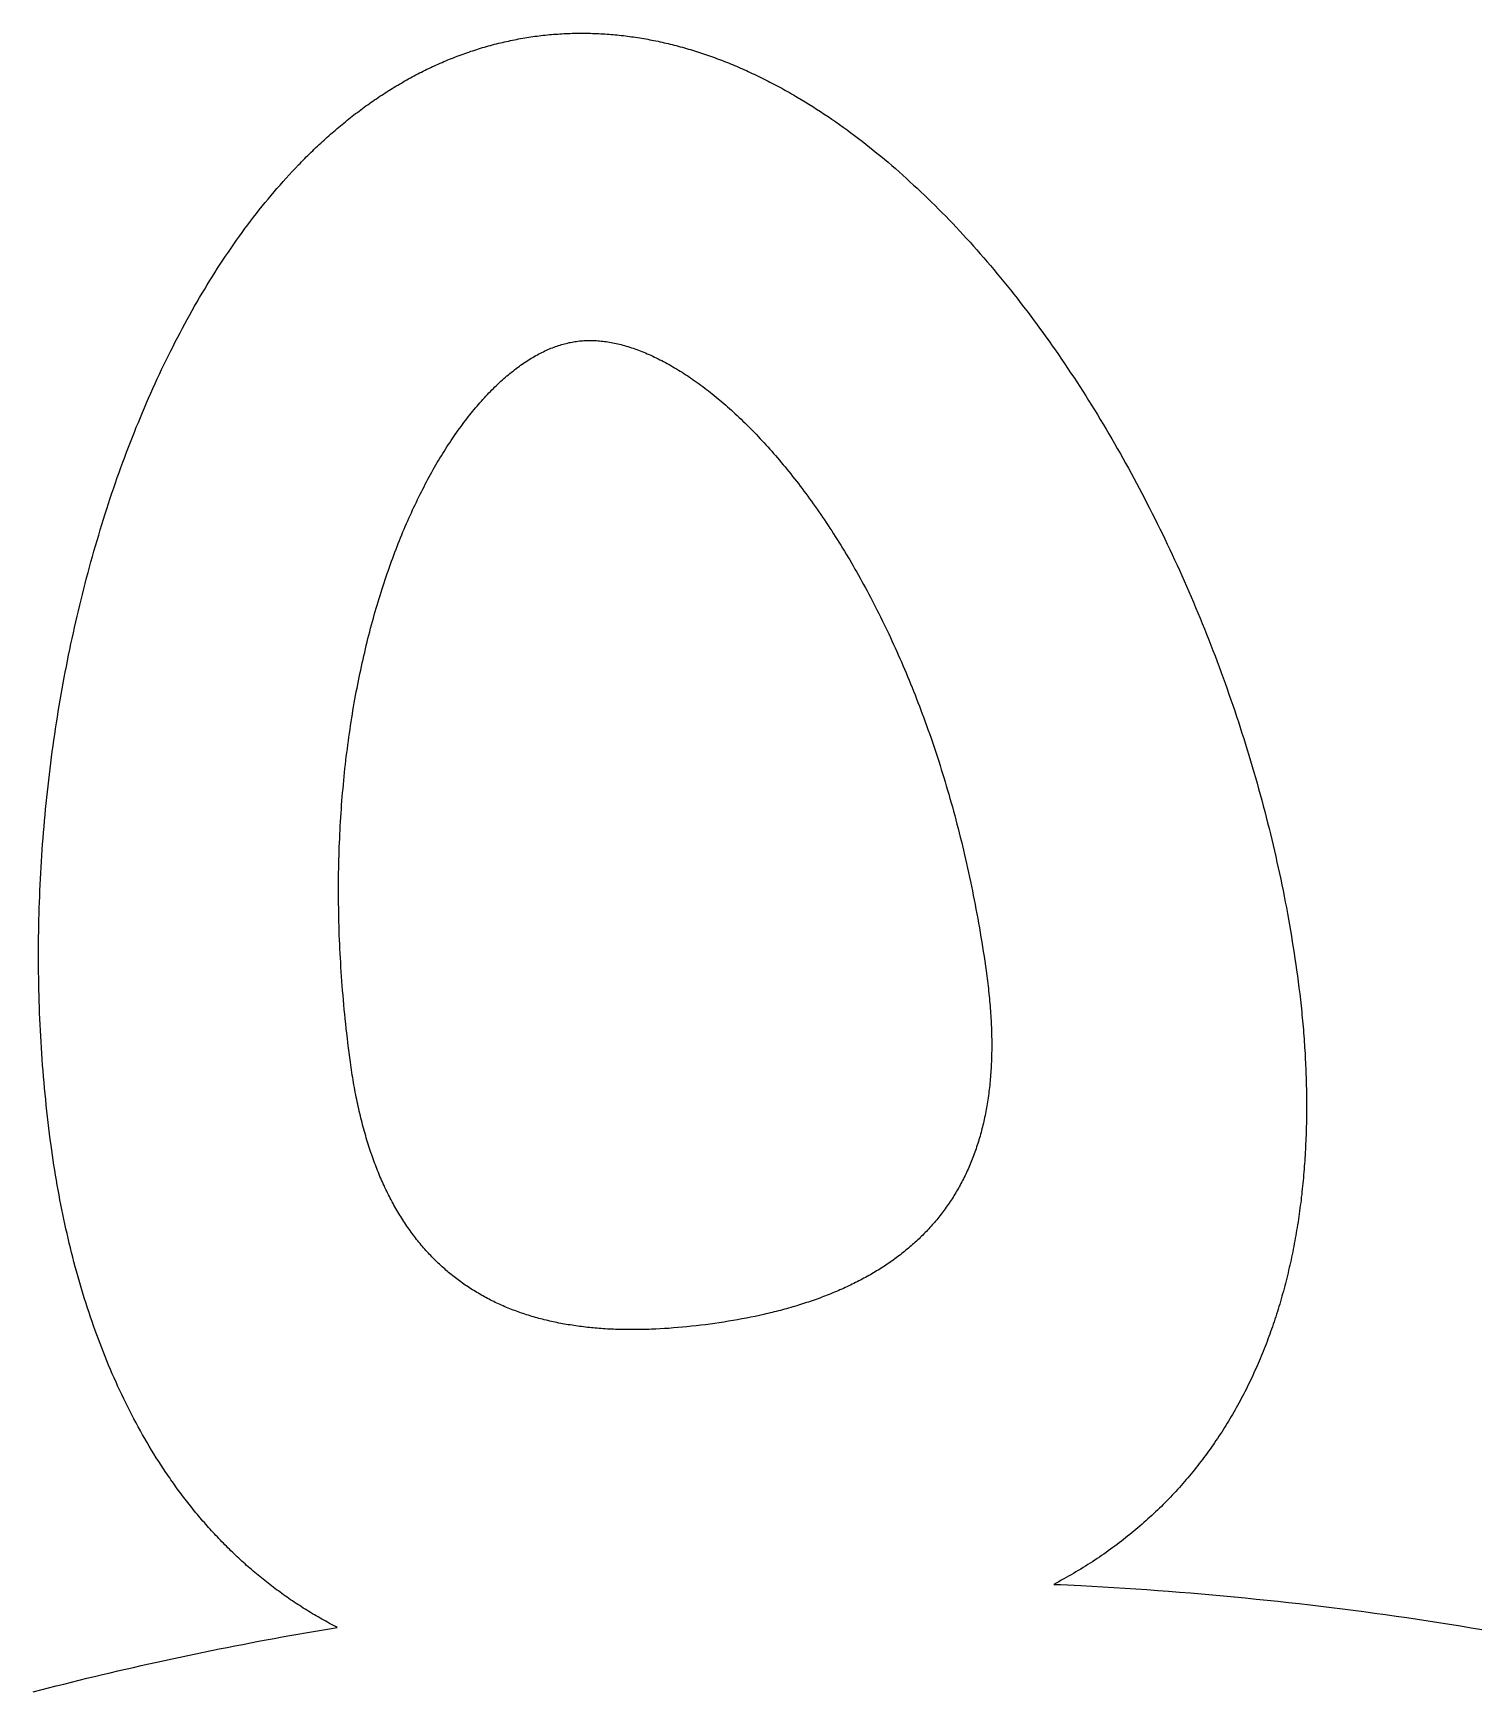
# Model space of a CAD drawing. Extents: x 156 to 510, y 849 to 1306.
# Drawn here: x 264.86 to 289.22, y 1083.78 to 1111.72 of the extents above; entities that cross this region are included whole.
import ezdxf

# ---------------------------------------------------------------- set-up
doc = ezdxf.new("R2010")
doc.units = 0
doc.layers.add('color#3f3f3fff', color=1, linetype='CONTINUOUS')

msp = doc.modelspace()

# ---------------------------------------------------------------- linework, layer by layer
at = {"layer": 'color#3f3f3fff'}
msp.add_lwpolyline([(264.862, 1083.777), (264.991, 1083.811), (265.121, 1083.844), (265.25, 1083.877), (265.38, 1083.909), (265.51, 1083.942), (265.64, 1083.974), (265.77, 1084.005), (265.9, 1084.037), (266.03, 1084.068), (266.161, 1084.099), (266.291, 1084.129), (266.422, 1084.159), (266.553, 1084.189), (266.683, 1084.219), (266.814, 1084.248), (266.945, 1084.277), (267.077, 1084.306), (267.208, 1084.335), (267.339, 1084.363), (267.471, 1084.391), (267.602, 1084.418), (267.734, 1084.445), (267.866, 1084.472), (267.998, 1084.499), (268.13, 1084.525), (268.262, 1084.551), (268.394, 1084.577), (268.526, 1084.603), (268.659, 1084.628), (268.791, 1084.653), (268.924, 1084.677), (269.057, 1084.702), (269.189, 1084.726), (269.322, 1084.749), (269.455, 1084.773), (269.589, 1084.796), (269.722, 1084.818), (269.855, 1084.841), (269.988, 1084.863), (269.956, 1084.88), (269.923, 1084.897), (269.89, 1084.914), (269.858, 1084.931), (269.825, 1084.949), (269.793, 1084.966), (269.761, 1084.984), (269.729, 1085.002), (269.697, 1085.02), (269.665, 1085.038), (269.633, 1085.057), (269.602, 1085.075), (269.57, 1085.094), (269.539, 1085.113), (269.508, 1085.132), (269.477, 1085.151), (269.446, 1085.17), (269.415, 1085.189), (269.384, 1085.209), (269.354, 1085.229), (269.323, 1085.248), (269.293, 1085.268), (269.262, 1085.289), (269.232, 1085.309), (269.202, 1085.329), (269.172, 1085.35), (269.142, 1085.37), (269.113, 1085.391), (269.083, 1085.412), (269.054, 1085.433), (269.024, 1085.454), (268.995, 1085.476), (268.966, 1085.497), (268.937, 1085.519), (268.908, 1085.541), (268.879, 1085.562), (268.85, 1085.585), (268.822, 1085.607), (268.793, 1085.629), (268.765, 1085.651), (268.737, 1085.674), (268.709, 1085.697), (268.681, 1085.72), (268.653, 1085.743), (268.625, 1085.766), (268.597, 1085.789), (268.57, 1085.812), (268.542, 1085.836), (268.515, 1085.859), (268.488, 1085.883), (268.461, 1085.907), (268.434, 1085.931), (268.407, 1085.955), (268.38, 1085.98), (268.354, 1086.004), (268.327, 1086.029), (268.301, 1086.053), (268.274, 1086.078), (268.248, 1086.103), (268.222, 1086.128), (268.196, 1086.153), (268.17, 1086.179), (268.145, 1086.204), (268.119, 1086.23), (268.093, 1086.255), (268.068, 1086.281), (268.043, 1086.307), (268.018, 1086.333), (267.993, 1086.359), (267.968, 1086.386), (267.943, 1086.412), (267.918, 1086.439), (267.893, 1086.465), (267.869, 1086.492), (267.844, 1086.519), (267.82, 1086.546), (267.796, 1086.573), (267.772, 1086.601), (267.748, 1086.628), (267.724, 1086.655), (267.7, 1086.683), (267.677, 1086.711), (267.653, 1086.739), (267.63, 1086.767), (267.607, 1086.795), (267.583, 1086.823), (267.56, 1086.851), (267.537, 1086.88), (267.515, 1086.908), (267.492, 1086.937), (267.469, 1086.966), (267.447, 1086.995), (267.424, 1087.024), (267.402, 1087.053), (267.38, 1087.082), (267.358, 1087.112), (267.336, 1087.141), (267.314, 1087.171), (267.292, 1087.2), (267.27, 1087.23), (267.249, 1087.26), (267.227, 1087.29), (267.206, 1087.32), (267.185, 1087.351), (267.164, 1087.381), (267.143, 1087.411), (267.122, 1087.442), (267.101, 1087.473), (267.06, 1087.534), (267.019, 1087.597), (266.979, 1087.659), (266.939, 1087.722), (266.899, 1087.786), (266.86, 1087.849), (266.821, 1087.914), (266.783, 1087.978), (266.745, 1088.043), (266.708, 1088.109), (266.671, 1088.175), (266.634, 1088.241), (266.598, 1088.307), (266.562, 1088.374), (266.527, 1088.442), (266.492, 1088.51), (266.458, 1088.578), (266.424, 1088.646), (266.39, 1088.715), (266.357, 1088.784), (266.324, 1088.854), (266.292, 1088.924), (266.26, 1088.995), (266.228, 1089.065), (266.197, 1089.136), (266.167, 1089.208), (266.136, 1089.28), (266.107, 1089.352), (266.077, 1089.424), (266.048, 1089.497), (266.019, 1089.57), (265.991, 1089.644), (265.963, 1089.717), (265.936, 1089.791), (265.909, 1089.866), (265.882, 1089.941), (265.856, 1090.016), (265.83, 1090.091), (265.805, 1090.167), (265.78, 1090.243), (265.755, 1090.319), (265.731, 1090.396), (265.707, 1090.473), (265.684, 1090.55), (265.661, 1090.627), (265.639, 1090.705), (265.616, 1090.783), (265.595, 1090.862), (265.573, 1090.94), (265.552, 1091.019), (265.532, 1091.098), (265.511, 1091.178), (265.492, 1091.257), (265.472, 1091.337), (265.453, 1091.418), (265.435, 1091.498), (265.416, 1091.579), (265.398, 1091.66), (265.381, 1091.741), (265.364, 1091.822), (265.347, 1091.904), (265.331, 1091.986), (265.315, 1092.068), (265.3, 1092.151), (265.284, 1092.233), (265.27, 1092.316), (265.255, 1092.399), (265.241, 1092.483), (265.228, 1092.566), (265.215, 1092.65), (265.202, 1092.734), (265.189, 1092.818), (265.177, 1092.902), (265.166, 1092.987), (265.153, 1093.082), (265.14, 1093.178), (265.128, 1093.274), (265.117, 1093.37), (265.106, 1093.466), (265.095, 1093.562), (265.085, 1093.659), (265.075, 1093.755), (265.065, 1093.852), (265.056, 1093.949), (265.047, 1094.045), (265.039, 1094.142), (265.031, 1094.239), (265.023, 1094.336), (265.016, 1094.434), (265.009, 1094.531), (265.003, 1094.628), (264.997, 1094.726), (264.991, 1094.823), (264.986, 1094.921), (264.981, 1095.019), (264.977, 1095.116), (264.973, 1095.214), (264.969, 1095.312), (264.966, 1095.41), (264.963, 1095.508), (264.961, 1095.606), (264.959, 1095.704), (264.957, 1095.802), (264.956, 1095.9), (264.955, 1095.999), (264.954, 1096.097), (264.954, 1096.195), (264.955, 1096.293), (264.955, 1096.391), (264.956, 1096.49), (264.958, 1096.588), (264.959, 1096.686), (264.962, 1096.785), (264.964, 1096.883), (264.967, 1096.981), (264.97, 1097.079), (264.974, 1097.178), (264.978, 1097.276), (264.983, 1097.374), (264.987, 1097.472), (264.993, 1097.57), (264.998, 1097.669), (265.004, 1097.767), (265.01, 1097.865), (265.017, 1097.963), (265.024, 1098.061), (265.032, 1098.159), (265.039, 1098.257), (265.048, 1098.354), (265.056, 1098.452), (265.065, 1098.55), (265.074, 1098.647), (265.084, 1098.745), (265.094, 1098.842), (265.104, 1098.94), (265.115, 1099.037), (265.126, 1099.134), (265.138, 1099.231), (265.15, 1099.328), (265.162, 1099.425), (265.174, 1099.522), (265.187, 1099.619), (265.201, 1099.715), (265.214, 1099.812), (265.228, 1099.908), (265.243, 1100.004), (265.258, 1100.1), (265.273, 1100.196), (265.288, 1100.292), (265.304, 1100.388), (265.32, 1100.483), (265.337, 1100.579), (265.354, 1100.674), (265.371, 1100.769), (265.388, 1100.864), (265.406, 1100.959), (265.425, 1101.054), (265.443, 1101.148), (265.462, 1101.242), (265.482, 1101.337), (265.501, 1101.431), (265.521, 1101.524), (265.542, 1101.618), (265.563, 1101.711), (265.584, 1101.804), (265.605, 1101.897), (265.627, 1101.99), (265.649, 1102.083), (265.671, 1102.175), (265.694, 1102.267), (265.717, 1102.359), (265.741, 1102.451), (265.765, 1102.543), (265.789, 1102.634), (265.814, 1102.725), (265.838, 1102.816), (265.864, 1102.906), (265.889, 1102.997), (265.915, 1103.087), (265.941, 1103.177), (265.968, 1103.266), (265.995, 1103.355), (266.022, 1103.444), (266.05, 1103.533), (266.077, 1103.622), (266.106, 1103.71), (266.134, 1103.798), (266.163, 1103.886), (266.192, 1103.973), (266.222, 1104.06), (266.252, 1104.147), (266.282, 1104.234), (266.313, 1104.32), (266.343, 1104.406), (266.375, 1104.492), (266.406, 1104.577), (266.438, 1104.662), (266.47, 1104.747), (266.503, 1104.831), (266.536, 1104.915), (266.569, 1104.999), (266.602, 1105.082), (266.636, 1105.165), (266.67, 1105.248), (266.705, 1105.33), (266.739, 1105.412), (266.774, 1105.494), (266.81, 1105.575), (266.846, 1105.656), (266.882, 1105.737), (266.918, 1105.817), (266.955, 1105.897), (266.992, 1105.976), (267.029, 1106.055), (267.067, 1106.134), (267.104, 1106.213), (267.143, 1106.29), (267.181, 1106.368), (267.22, 1106.445), (267.259, 1106.522), (267.299, 1106.598), (267.339, 1106.674), (267.379, 1106.75), (267.419, 1106.825), (267.46, 1106.9), (267.501, 1106.974), (267.542, 1107.048), (267.584, 1107.121), (267.626, 1107.194), (267.668, 1107.267), (267.711, 1107.339), (267.754, 1107.411), (267.797, 1107.482), (267.84, 1107.553), (267.884, 1107.623), (267.928, 1107.693), (267.972, 1107.762), (268.017, 1107.831), (268.062, 1107.899), (268.107, 1107.967), (268.153, 1108.035), (268.199, 1108.102), (268.245, 1108.168), (268.291, 1108.234), (268.338, 1108.3), (268.385, 1108.365), (268.432, 1108.43), (268.48, 1108.494), (268.528, 1108.557), (268.576, 1108.62), (268.625, 1108.683), (268.673, 1108.745), (268.722, 1108.806), (268.772, 1108.867), (268.821, 1108.927), (268.871, 1108.987), (268.922, 1109.047), (268.972, 1109.105), (269.023, 1109.164), (269.074, 1109.221), (269.125, 1109.279), (269.177, 1109.335), (269.229, 1109.391), (269.281, 1109.447), (269.334, 1109.501), (269.36, 1109.529), (269.387, 1109.556), (269.413, 1109.583), (269.44, 1109.609), (269.466, 1109.636), (269.493, 1109.663), (269.52, 1109.689), (269.547, 1109.715), (269.573, 1109.741), (269.6, 1109.767), (269.627, 1109.793), (269.655, 1109.819), (269.682, 1109.844), (269.709, 1109.869), (269.736, 1109.895), (269.764, 1109.92), (269.791, 1109.944), (269.819, 1109.969), (269.846, 1109.994), (269.874, 1110.018), (269.902, 1110.042), (269.93, 1110.066), (269.957, 1110.09), (269.985, 1110.114), (270.013, 1110.138), (270.042, 1110.161), (270.07, 1110.185), (270.098, 1110.208), (270.126, 1110.231), (270.155, 1110.254), (270.183, 1110.277), (270.211, 1110.299), (270.24, 1110.321), (270.269, 1110.344), (270.297, 1110.366), (270.326, 1110.388), (270.355, 1110.409), (270.384, 1110.431), (270.413, 1110.452), (270.442, 1110.474), (270.471, 1110.495), (270.5, 1110.516), (270.529, 1110.537), (270.559, 1110.557), (270.588, 1110.578), (270.617, 1110.598), (270.647, 1110.618), (270.676, 1110.638), (270.706, 1110.658), (270.736, 1110.678), (270.766, 1110.697), (270.795, 1110.716), (270.825, 1110.735), (270.855, 1110.754), (270.885, 1110.773), (270.915, 1110.792), (270.945, 1110.81), (270.976, 1110.829), (271.006, 1110.847), (271.036, 1110.865), (271.067, 1110.882), (271.097, 1110.9), (271.128, 1110.917), (271.158, 1110.935), (271.189, 1110.952), (271.22, 1110.969), (271.251, 1110.985), (271.281, 1111.002), (271.312, 1111.018), (271.343, 1111.035), (271.374, 1111.051), (271.406, 1111.067), (271.437, 1111.082), (271.468, 1111.098), (271.499, 1111.113), (271.531, 1111.128), (271.562, 1111.143), (271.594, 1111.158), (271.625, 1111.173), (271.657, 1111.187), (271.689, 1111.201), (271.72, 1111.215), (271.752, 1111.229), (271.784, 1111.243), (271.816, 1111.257), (271.848, 1111.27), (271.88, 1111.283), (271.912, 1111.296), (271.945, 1111.309), (271.977, 1111.321), (272.009, 1111.334), (272.042, 1111.346), (272.074, 1111.358), (272.107, 1111.37), (272.139, 1111.382), (272.172, 1111.393), (272.205, 1111.404), (272.237, 1111.416), (272.27, 1111.426), (272.303, 1111.437), (272.336, 1111.448), (272.369, 1111.458), (272.402, 1111.468), (272.435, 1111.478), (272.468, 1111.488), (272.502, 1111.498), (272.535, 1111.507), (272.568, 1111.516), (272.602, 1111.525), (272.635, 1111.534), (272.669, 1111.543), (272.703, 1111.551), (272.736, 1111.559), (272.77, 1111.567), (272.804, 1111.575), (272.838, 1111.583), (272.872, 1111.59), (272.906, 1111.597), (272.94, 1111.604), (272.974, 1111.611), (273.008, 1111.618), (273.042, 1111.624), (273.077, 1111.631), (273.111, 1111.637), (273.145, 1111.642), (273.18, 1111.648), (273.214, 1111.654), (273.249, 1111.659), (273.284, 1111.664), (273.318, 1111.669), (273.353, 1111.673), (273.388, 1111.678), (273.423, 1111.682), (273.457, 1111.686), (273.492, 1111.69), (273.527, 1111.693), (273.562, 1111.697), (273.596, 1111.7), (273.631, 1111.703), (273.666, 1111.705), (273.701, 1111.708), (273.735, 1111.71), (273.77, 1111.712), (273.805, 1111.714), (273.839, 1111.716), (273.874, 1111.717), (273.909, 1111.719), (273.943, 1111.72), (273.978, 1111.721), (274.013, 1111.721), (274.047, 1111.722), (274.082, 1111.722), (274.117, 1111.722), (274.151, 1111.722), (274.186, 1111.721), (274.221, 1111.721), (274.255, 1111.72), (274.29, 1111.719), (274.324, 1111.718), (274.359, 1111.717), (274.393, 1111.715), (274.428, 1111.713), (274.463, 1111.711), (274.497, 1111.709), (274.532, 1111.707), (274.566, 1111.704), (274.601, 1111.702), (274.635, 1111.699), (274.67, 1111.695), (274.704, 1111.692), (274.739, 1111.689), (274.773, 1111.685), (274.808, 1111.681), (274.842, 1111.677), (274.876, 1111.673), (274.911, 1111.668), (274.945, 1111.663), (274.98, 1111.658), (275.014, 1111.653), (275.048, 1111.648), (275.083, 1111.643), (275.117, 1111.637), (275.151, 1111.631), (275.186, 1111.625), (275.22, 1111.619), (275.254, 1111.612), (275.288, 1111.606), (275.323, 1111.599), (275.357, 1111.592), (275.391, 1111.585), (275.425, 1111.578), (275.46, 1111.57), (275.494, 1111.562), (275.528, 1111.554), (275.562, 1111.546), (275.596, 1111.538), (275.63, 1111.53), (275.664, 1111.521), (275.698, 1111.512), (275.732, 1111.503), (275.767, 1111.494), (275.801, 1111.485), (275.835, 1111.475), (275.869, 1111.465), (275.903, 1111.455), (275.936, 1111.445), (275.97, 1111.435), (276.004, 1111.424), (276.038, 1111.414), (276.072, 1111.403), (276.106, 1111.392), (276.14, 1111.381), (276.174, 1111.369), (276.207, 1111.358), (276.241, 1111.346), (276.275, 1111.334), (276.309, 1111.322), (276.342, 1111.31), (276.376, 1111.298), (276.41, 1111.285), (276.443, 1111.272), (276.477, 1111.259), (276.511, 1111.246), (276.544, 1111.233), (276.578, 1111.22), (276.611, 1111.206), (276.645, 1111.192), (276.678, 1111.178), (276.712, 1111.164), (276.745, 1111.15), (276.779, 1111.135), (276.812, 1111.121), (276.846, 1111.106), (276.879, 1111.091), (276.912, 1111.076), (276.946, 1111.06), (276.979, 1111.045), (277.012, 1111.029), (277.045, 1111.014), (277.079, 1110.998), (277.112, 1110.981), (277.145, 1110.965), (277.178, 1110.949), (277.211, 1110.932), (277.244, 1110.915), (277.277, 1110.898), (277.31, 1110.881), (277.343, 1110.864), (277.376, 1110.846), (277.409, 1110.829), (277.442, 1110.811), (277.475, 1110.793), (277.508, 1110.775), (277.541, 1110.757), (277.574, 1110.738), (277.606, 1110.72), (277.639, 1110.701), (277.672, 1110.682), (277.705, 1110.663), (277.737, 1110.644), (277.803, 1110.605), (277.868, 1110.565), (277.933, 1110.525), (277.998, 1110.485), (278.062, 1110.443), (278.127, 1110.401), (278.191, 1110.359), (278.256, 1110.316), (278.32, 1110.272), (278.384, 1110.227), (278.448, 1110.183), (278.512, 1110.137), (278.576, 1110.091), (278.639, 1110.044), (278.703, 1109.997), (278.766, 1109.949), (278.829, 1109.901), (278.892, 1109.852), (278.955, 1109.802), (279.018, 1109.752), (279.08, 1109.701), (279.143, 1109.65), (279.205, 1109.598), (279.267, 1109.546), (279.329, 1109.493), (279.391, 1109.44), (279.452, 1109.386), (279.514, 1109.331), (279.575, 1109.276), (279.636, 1109.22), (279.697, 1109.164), (279.758, 1109.108), (279.818, 1109.051), (279.879, 1108.993), (279.939, 1108.935), (279.999, 1108.876), (280.059, 1108.817), (280.119, 1108.758), (280.178, 1108.697), (280.238, 1108.637), (280.297, 1108.576), (280.356, 1108.514), (280.415, 1108.452), (280.473, 1108.389), (280.532, 1108.326), (280.59, 1108.263), (280.648, 1108.199), (280.706, 1108.134), (280.764, 1108.069), (280.821, 1108.004), (280.878, 1107.938), (280.935, 1107.872), (280.992, 1107.805), (281.049, 1107.738), (281.105, 1107.67), (281.162, 1107.602), (281.218, 1107.534), (281.274, 1107.465), (281.329, 1107.396), (281.385, 1107.326), (281.44, 1107.256), (281.495, 1107.185), (281.549, 1107.114), (281.604, 1107.043), (281.658, 1106.971), (281.712, 1106.899), (281.766, 1106.826), (281.82, 1106.753), (281.873, 1106.68), (281.926, 1106.606), (281.979, 1106.532), (282.032, 1106.457), (282.085, 1106.382), (282.137, 1106.307), (282.189, 1106.231), (282.24, 1106.155), (282.292, 1106.078), (282.343, 1106.002), (282.394, 1105.924), (282.445, 1105.847), (282.496, 1105.769), (282.546, 1105.691), (282.596, 1105.612), (282.646, 1105.533), (282.695, 1105.454), (282.744, 1105.375), (282.793, 1105.295), (282.842, 1105.214), (282.891, 1105.134), (282.939, 1105.053), (282.987, 1104.972), (283.034, 1104.89), (283.082, 1104.808), (283.129, 1104.726), (283.176, 1104.644), (283.222, 1104.561), (283.269, 1104.478), (283.315, 1104.395), (283.361, 1104.311), (283.406, 1104.227), (283.451, 1104.143), (283.496, 1104.059), (283.541, 1103.974), (283.585, 1103.889), (283.629, 1103.804), (283.673, 1103.718), (283.717, 1103.632), (283.76, 1103.546), (283.803, 1103.46), (283.845, 1103.373), (283.888, 1103.287), (283.93, 1103.2), (283.971, 1103.112), (284.013, 1103.025), (284.054, 1102.937), (284.095, 1102.849), (284.135, 1102.761), (284.175, 1102.672), (284.215, 1102.584), (284.255, 1102.495), (284.294, 1102.406), (284.333, 1102.316), (284.371, 1102.227), (284.41, 1102.137), (284.448, 1102.047), (284.485, 1101.957), (284.523, 1101.867), (284.56, 1101.776), (284.596, 1101.685), (284.633, 1101.594), (284.669, 1101.503), (284.704, 1101.412), (284.74, 1101.321), (284.775, 1101.229), (284.809, 1101.137), (284.844, 1101.046), (284.878, 1100.953), (284.911, 1100.861), (284.945, 1100.769), (284.978, 1100.676), (285.01, 1100.584), (285.043, 1100.491), (285.074, 1100.398), (285.106, 1100.305), (285.137, 1100.212), (285.168, 1100.118), (285.199, 1100.025), (285.229, 1099.931), (285.259, 1099.837), (285.288, 1099.744), (285.317, 1099.65), (285.346, 1099.556), (285.374, 1099.462), (285.402, 1099.367), (285.43, 1099.273), (285.457, 1099.179), (285.484, 1099.084), (285.51, 1098.989), (285.536, 1098.895), (285.562, 1098.8), (285.587, 1098.705), (285.612, 1098.61), (285.637, 1098.515), (285.661, 1098.42), (285.685, 1098.325), (285.708, 1098.23), (285.731, 1098.135), (285.754, 1098.039), (285.776, 1097.944), (285.798, 1097.849), (285.819, 1097.753), (285.841, 1097.658), (285.861, 1097.562), (285.881, 1097.467), (285.901, 1097.371), (285.921, 1097.276), (285.94, 1097.18), (285.958, 1097.084), (285.977, 1096.989), (285.995, 1096.893), (286.012, 1096.797), (286.029, 1096.702), (286.046, 1096.606), (286.062, 1096.51), (286.077, 1096.415), (286.093, 1096.319), (286.108, 1096.224), (286.122, 1096.128), (286.136, 1096.032), (286.15, 1095.937), (286.163, 1095.841), (286.177, 1095.739), (286.189, 1095.638), (286.202, 1095.536), (286.214, 1095.435), (286.225, 1095.334), (286.235, 1095.233), (286.24, 1095.182), (286.245, 1095.132), (286.25, 1095.082), (286.254, 1095.031), (286.259, 1094.981), (286.263, 1094.931), (286.267, 1094.881), (286.271, 1094.83), (286.275, 1094.78), (286.278, 1094.73), (286.282, 1094.68), (286.285, 1094.63), (286.288, 1094.58), (286.291, 1094.53), (286.294, 1094.481), (286.296, 1094.431), (286.299, 1094.381), (286.301, 1094.331), (286.303, 1094.282), (286.305, 1094.232), (286.307, 1094.183), (286.309, 1094.133), (286.311, 1094.084), (286.312, 1094.034), (286.313, 1093.985), (286.314, 1093.936), (286.315, 1093.886), (286.316, 1093.837), (286.316, 1093.788), (286.317, 1093.739), (286.317, 1093.69), (286.317, 1093.641), (286.317, 1093.592), (286.316, 1093.543), (286.316, 1093.495), (286.315, 1093.446), (286.315, 1093.397), (286.314, 1093.349), (286.313, 1093.3), (286.311, 1093.252), (286.31, 1093.203), (286.308, 1093.155), (286.306, 1093.107), (286.304, 1093.059), (286.302, 1093.011), (286.3, 1092.963), (286.298, 1092.915), (286.295, 1092.867), (286.292, 1092.819), (286.289, 1092.771), (286.286, 1092.723), (286.283, 1092.676), (286.279, 1092.628), (286.275, 1092.581), (286.272, 1092.533), (286.268, 1092.486), (286.263, 1092.439), (286.259, 1092.391), (286.255, 1092.344), (286.25, 1092.297), (286.245, 1092.25), (286.24, 1092.203), (286.235, 1092.156), (286.229, 1092.11), (286.224, 1092.063), (286.218, 1092.016), (286.212, 1091.97), (286.206, 1091.924), (286.2, 1091.877), (286.193, 1091.831), (286.186, 1091.785), (286.18, 1091.739), (286.173, 1091.693), (286.165, 1091.647), (286.158, 1091.601), (286.15, 1091.555), (286.143, 1091.509), (286.135, 1091.464), (286.127, 1091.418), (286.118, 1091.373), (286.11, 1091.328), (286.101, 1091.282), (286.093, 1091.237), (286.084, 1091.192), (286.074, 1091.147), (286.065, 1091.102), (286.055, 1091.058), (286.046, 1091.013), (286.036, 1090.968), (286.026, 1090.924), (286.015, 1090.88), (286.005, 1090.835), (285.994, 1090.791), (285.983, 1090.747), (285.972, 1090.703), (285.961, 1090.659), (285.95, 1090.615), (285.938, 1090.571), (285.926, 1090.528), (285.914, 1090.484), (285.902, 1090.441), (285.89, 1090.398), (285.877, 1090.354), (285.865, 1090.311), (285.852, 1090.268), (285.839, 1090.225), (285.825, 1090.183), (285.812, 1090.14), (285.798, 1090.097), (285.784, 1090.055), (285.77, 1090.013), (285.756, 1089.97), (285.742, 1089.928), (285.727, 1089.886), (285.712, 1089.844), (285.697, 1089.802), (285.682, 1089.761), (285.666, 1089.719), (285.651, 1089.678), (285.635, 1089.636), (285.619, 1089.595), (285.603, 1089.554), (285.586, 1089.513), (285.57, 1089.472), (285.553, 1089.431), (285.536, 1089.39), (285.519, 1089.35), (285.502, 1089.309), (285.484, 1089.269), (285.466, 1089.229), (285.448, 1089.189), (285.43, 1089.149), (285.412, 1089.109), (285.393, 1089.069), (285.374, 1089.03), (285.356, 1088.99), (285.336, 1088.951), (285.317, 1088.912), (285.297, 1088.873), (285.278, 1088.834), (285.258, 1088.795), (285.238, 1088.756), (285.217, 1088.718), (285.197, 1088.679), (285.176, 1088.641), (285.155, 1088.603), (285.134, 1088.564), (285.112, 1088.527), (285.091, 1088.489), (285.069, 1088.451), (285.047, 1088.414), (285.025, 1088.376), (285.002, 1088.339), (284.98, 1088.302), (284.957, 1088.265), (284.934, 1088.228), (284.911, 1088.191), (284.887, 1088.154), (284.863, 1088.118), (284.84, 1088.082), (284.816, 1088.045), (284.791, 1088.009), (284.767, 1087.974), (284.742, 1087.938), (284.717, 1087.902), (284.692, 1087.867), (284.667, 1087.831), (284.641, 1087.796), (284.615, 1087.761), (284.589, 1087.726), (284.563, 1087.691), (284.537, 1087.657), (284.51, 1087.622), (284.483, 1087.588), (284.456, 1087.554), (284.429, 1087.52), (284.402, 1087.486), (284.374, 1087.452), (284.346, 1087.419), (284.318, 1087.385), (284.29, 1087.352), (284.261, 1087.319), (284.233, 1087.286), (284.204, 1087.253), (284.174, 1087.22), (284.145, 1087.188), (284.115, 1087.155), (284.086, 1087.123), (284.055, 1087.091), (284.025, 1087.059), (283.995, 1087.028), (283.964, 1086.996), (283.933, 1086.965), (283.902, 1086.933), (283.871, 1086.902), (283.839, 1086.871), (283.807, 1086.84), (283.775, 1086.81), (283.743, 1086.779), (283.71, 1086.749), (283.678, 1086.719), (283.645, 1086.689), (283.612, 1086.659), (283.578, 1086.63), (283.545, 1086.6), (283.511, 1086.571), (283.477, 1086.542), (283.443, 1086.513), (283.408, 1086.484), (283.374, 1086.455), (283.339, 1086.427), (283.303, 1086.399), (283.268, 1086.371), (283.233, 1086.343), (283.197, 1086.315), (283.161, 1086.287), (283.124, 1086.26), (283.088, 1086.233), (283.051, 1086.206), (283.014, 1086.179), (282.977, 1086.152), (282.939, 1086.125), (282.902, 1086.099), (282.864, 1086.073), (282.826, 1086.047), (282.787, 1086.021), (282.749, 1085.995), (282.71, 1085.97), (282.671, 1085.945), (282.632, 1085.92), (282.592, 1085.895), (282.553, 1085.87), (282.513, 1085.845), (282.472, 1085.821), (282.432, 1085.797), (282.391, 1085.773), (282.35, 1085.749), (282.309, 1085.725), (282.268, 1085.702), (282.226, 1085.679), (282.184, 1085.656), (282.142, 1085.633), (282.1, 1085.61), (282.057, 1085.588), (282.172, 1085.583), (282.287, 1085.577), (282.401, 1085.572), (282.516, 1085.566), (282.701, 1085.556), (282.886, 1085.546), (283.071, 1085.535), (283.255, 1085.523), (283.44, 1085.511), (283.625, 1085.499), (283.809, 1085.486), (283.994, 1085.472), (284.179, 1085.458), (284.363, 1085.443), (284.547, 1085.427), (284.732, 1085.411), (284.916, 1085.395), (285.101, 1085.378), (285.285, 1085.36), (285.377, 1085.351), (285.469, 1085.341), (285.651, 1085.323), (285.832, 1085.303), (286.014, 1085.283), (286.195, 1085.263), (286.377, 1085.242), (286.558, 1085.22), (286.739, 1085.198), (286.921, 1085.176), (287.102, 1085.152), (287.283, 1085.128), (287.464, 1085.104), (287.645, 1085.079), (287.825, 1085.053), (288.006, 1085.027), (288.187, 1085), (288.367, 1084.973), (288.548, 1084.945), (288.728, 1084.917), (288.908, 1084.888), (289.088, 1084.858), (289.268, 1084.828)], dxfattribs=at)
msp.add_lwpolyline([(276.268, 1089.973), (276.189, 1089.963), (276.111, 1089.953), (276.033, 1089.944), (275.956, 1089.935), (275.879, 1089.927), (275.803, 1089.92), (275.727, 1089.913), (275.651, 1089.907), (275.576, 1089.901), (275.502, 1089.896), (275.427, 1089.892), (275.354, 1089.888), (275.317, 1089.886), (275.28, 1089.885), (275.244, 1089.884), (275.207, 1089.882), (275.171, 1089.881), (275.135, 1089.881), (275.099, 1089.88), (275.063, 1089.879), (275.027, 1089.879), (274.991, 1089.879), (274.956, 1089.879), (274.92, 1089.879), (274.885, 1089.879), (274.85, 1089.879), (274.815, 1089.88), (274.78, 1089.881), (274.745, 1089.882), (274.71, 1089.883), (274.675, 1089.884), (274.641, 1089.885), (274.606, 1089.887), (274.572, 1089.889), (274.538, 1089.89), (274.503, 1089.892), (274.469, 1089.895), (274.436, 1089.897), (274.402, 1089.9), (274.368, 1089.902), (274.335, 1089.905), (274.301, 1089.908), (274.268, 1089.911), (274.235, 1089.915), (274.202, 1089.918), (274.169, 1089.922), (274.136, 1089.926), (274.103, 1089.93), (274.071, 1089.934), (274.038, 1089.938), (274.006, 1089.943), (273.974, 1089.948), (273.942, 1089.952), (273.91, 1089.958), (273.878, 1089.963), (273.846, 1089.968), (273.814, 1089.974), (273.783, 1089.979), (273.752, 1089.985), (273.72, 1089.991), (273.689, 1089.998), (273.658, 1090.004), (273.627, 1090.011), (273.596, 1090.017), (273.566, 1090.024), (273.535, 1090.031), (273.505, 1090.039), (273.474, 1090.046), (273.444, 1090.054), (273.414, 1090.061), (273.384, 1090.069), (273.354, 1090.078), (273.325, 1090.086), (273.295, 1090.094), (273.266, 1090.103), (273.236, 1090.112), (273.207, 1090.121), (273.178, 1090.13), (273.149, 1090.14), (273.12, 1090.149), (273.092, 1090.159), (273.063, 1090.169), (273.035, 1090.179), (273.006, 1090.189), (272.978, 1090.2), (272.95, 1090.21), (272.922, 1090.221), (272.894, 1090.232), (272.867, 1090.243), (272.839, 1090.255), (272.812, 1090.266), (272.784, 1090.278), (272.757, 1090.29), (272.73, 1090.302), (272.703, 1090.314), (272.676, 1090.327), (272.65, 1090.339), (272.623, 1090.352), (272.597, 1090.365), (272.57, 1090.378), (272.544, 1090.392), (272.518, 1090.405), (272.492, 1090.419), (272.466, 1090.433), (272.441, 1090.447), (272.415, 1090.462), (272.39, 1090.476), (272.364, 1090.491), (272.339, 1090.506), (272.314, 1090.521), (272.289, 1090.536), (272.265, 1090.551), (272.24, 1090.567), (272.215, 1090.583), (272.191, 1090.599), (272.167, 1090.615), (272.143, 1090.631), (272.119, 1090.648), (272.095, 1090.665), (272.071, 1090.682), (272.048, 1090.699), (272.024, 1090.716), (272.001, 1090.734), (271.978, 1090.752), (271.955, 1090.77), (271.932, 1090.788), (271.909, 1090.806), (271.886, 1090.825), (271.864, 1090.843), (271.841, 1090.862), (271.819, 1090.881), (271.797, 1090.901), (271.775, 1090.92), (271.753, 1090.94), (271.731, 1090.96), (271.71, 1090.98), (271.688, 1091), (271.667, 1091.021), (271.646, 1091.041), (271.625, 1091.062), (271.604, 1091.083), (271.583, 1091.104), (271.562, 1091.126), (271.542, 1091.148), (271.522, 1091.17), (271.501, 1091.192), (271.481, 1091.214), (271.461, 1091.236), (271.441, 1091.259), (271.422, 1091.282), (271.402, 1091.305), (271.383, 1091.328), (271.364, 1091.352), (271.344, 1091.376), (271.325, 1091.399), (271.307, 1091.424), (271.288, 1091.448), (271.269, 1091.472), (271.251, 1091.497), (271.232, 1091.522), (271.214, 1091.547), (271.196, 1091.572), (271.178, 1091.598), (271.161, 1091.624), (271.143, 1091.65), (271.126, 1091.676), (271.108, 1091.702), (271.091, 1091.729), (271.074, 1091.756), (271.057, 1091.783), (271.04, 1091.81), (271.024, 1091.837), (271.007, 1091.865), (270.991, 1091.893), (270.975, 1091.921), (270.959, 1091.949), (270.943, 1091.977), (270.927, 1092.006), (270.911, 1092.035), (270.896, 1092.064), (270.88, 1092.093), (270.865, 1092.123), (270.85, 1092.153), (270.835, 1092.183), (270.82, 1092.213), (270.806, 1092.243), (270.791, 1092.274), (270.777, 1092.305), (270.763, 1092.336), (270.749, 1092.367), (270.735, 1092.398), (270.721, 1092.43), (270.707, 1092.462), (270.694, 1092.494), (270.681, 1092.526), (270.667, 1092.559), (270.654, 1092.592), (270.641, 1092.625), (270.629, 1092.658), (270.616, 1092.691), (270.604, 1092.725), (270.591, 1092.759), (270.579, 1092.793), (270.567, 1092.827), (270.555, 1092.861), (270.544, 1092.896), (270.532, 1092.931), (270.521, 1092.966), (270.509, 1093.002), (270.498, 1093.037), (270.487, 1093.073), (270.476, 1093.109), (270.466, 1093.146), (270.455, 1093.182), (270.445, 1093.219), (270.434, 1093.256), (270.424, 1093.293), (270.414, 1093.33), (270.405, 1093.368), (270.395, 1093.406), (270.386, 1093.444), (270.376, 1093.482), (270.367, 1093.521), (270.358, 1093.56), (270.349, 1093.599), (270.34, 1093.638), (270.332, 1093.677), (270.323, 1093.717), (270.315, 1093.757), (270.307, 1093.797), (270.299, 1093.837), (270.291, 1093.878), (270.283, 1093.919), (270.276, 1093.96), (270.268, 1094.001), (270.261, 1094.042), (270.254, 1094.084), (270.247, 1094.126), (270.241, 1094.168), (270.234, 1094.211), (270.227, 1094.254), (270.221, 1094.296), (270.215, 1094.34), (270.209, 1094.383), (270.198, 1094.465), (270.187, 1094.547), (270.177, 1094.628), (270.167, 1094.71), (270.157, 1094.791), (270.148, 1094.872), (270.139, 1094.953), (270.13, 1095.034), (270.122, 1095.114), (270.114, 1095.194), (270.106, 1095.274), (270.098, 1095.354), (270.091, 1095.434), (270.084, 1095.513), (270.078, 1095.592), (270.071, 1095.671), (270.065, 1095.75), (270.06, 1095.829), (270.054, 1095.907), (270.049, 1095.985), (270.045, 1096.063), (270.04, 1096.141), (270.036, 1096.218), (270.032, 1096.295), (270.029, 1096.373), (270.025, 1096.449), (270.022, 1096.526), (270.02, 1096.602), (270.017, 1096.678), (270.015, 1096.754), (270.013, 1096.83), (270.012, 1096.906), (270.011, 1096.981), (270.01, 1097.056), (270.009, 1097.131), (270.009, 1097.205), (270.008, 1097.28), (270.008, 1097.354), (270.009, 1097.428), (270.01, 1097.501), (270.01, 1097.575), (270.012, 1097.648), (270.013, 1097.721), (270.015, 1097.794), (270.017, 1097.866), (270.019, 1097.938), (270.022, 1098.01), (270.024, 1098.082), (270.028, 1098.154), (270.031, 1098.225), (270.034, 1098.296), (270.038, 1098.367), (270.042, 1098.437), (270.047, 1098.508), (270.051, 1098.578), (270.056, 1098.648), (270.061, 1098.717), (270.066, 1098.787), (270.072, 1098.856), (270.078, 1098.925), (270.084, 1098.993), (270.09, 1099.062), (270.096, 1099.13), (270.103, 1099.198), (270.11, 1099.265), (270.117, 1099.333), (270.125, 1099.4), (270.132, 1099.466), (270.14, 1099.533), (270.148, 1099.599), (270.157, 1099.665), (270.165, 1099.731), (270.174, 1099.797), (270.183, 1099.862), (270.192, 1099.927), (270.202, 1099.992), (270.212, 1100.056), (270.222, 1100.121), (270.232, 1100.185), (270.242, 1100.248), (270.252, 1100.312), (270.263, 1100.375), (270.274, 1100.438), (270.285, 1100.5), (270.297, 1100.563), (270.308, 1100.625), (270.32, 1100.687), (270.332, 1100.748), (270.344, 1100.81), (270.357, 1100.871), (270.369, 1100.931), (270.382, 1100.992), (270.395, 1101.052), (270.408, 1101.112), (270.421, 1101.171), (270.435, 1101.231), (270.449, 1101.29), (270.462, 1101.349), (270.476, 1101.407), (270.491, 1101.465), (270.505, 1101.523), (270.52, 1101.581), (270.535, 1101.638), (270.55, 1101.695), (270.565, 1101.752), (270.58, 1101.809), (270.596, 1101.865), (270.611, 1101.921), (270.627, 1101.976), (270.643, 1102.032), (270.659, 1102.087), (270.676, 1102.141), (270.692, 1102.196), (270.709, 1102.25), (270.726, 1102.304), (270.743, 1102.358), (270.76, 1102.411), (270.777, 1102.464), (270.795, 1102.516), (270.812, 1102.569), (270.83, 1102.621), (270.848, 1102.673), (270.866, 1102.724), (270.884, 1102.775), (270.903, 1102.826), (270.921, 1102.877), (270.94, 1102.927), (270.959, 1102.977), (270.978, 1103.027), (270.997, 1103.076), (271.016, 1103.125), (271.035, 1103.174), (271.055, 1103.222), (271.075, 1103.27), (271.094, 1103.318), (271.114, 1103.365), (271.134, 1103.413), (271.154, 1103.459), (271.175, 1103.506), (271.195, 1103.552), (271.216, 1103.598), (271.236, 1103.643), (271.257, 1103.689), (271.278, 1103.734), (271.299, 1103.778), (271.32, 1103.823), (271.341, 1103.866), (271.363, 1103.91), (271.384, 1103.953), (271.406, 1103.996), (271.427, 1104.039), (271.449, 1104.081), (271.471, 1104.123), (271.493, 1104.165), (271.515, 1104.206), (271.537, 1104.247), (271.56, 1104.288), (271.582, 1104.328), (271.604, 1104.368), (271.627, 1104.408), (271.65, 1104.447), (271.672, 1104.486), (271.695, 1104.525), (271.718, 1104.563), (271.741, 1104.601), (271.764, 1104.639), (271.788, 1104.676), (271.811, 1104.713), (271.834, 1104.75), (271.858, 1104.786), (271.881, 1104.822), (271.905, 1104.858), (271.929, 1104.893), (271.952, 1104.928), (271.976, 1104.963), (272, 1104.997), (272.024, 1105.031), (272.048, 1105.064), (272.072, 1105.097), (272.097, 1105.13), (272.121, 1105.163), (272.145, 1105.195), (272.17, 1105.226), (272.194, 1105.258), (272.218, 1105.289), (272.243, 1105.32), (272.268, 1105.35), (272.292, 1105.38), (272.317, 1105.409), (272.342, 1105.439), (272.367, 1105.468), (272.391, 1105.496), (272.416, 1105.524), (272.441, 1105.552), (272.466, 1105.58), (272.491, 1105.607), (272.516, 1105.633), (272.542, 1105.66), (272.567, 1105.686), (272.592, 1105.711), (272.617, 1105.736), (272.643, 1105.761), (272.668, 1105.786), (272.693, 1105.81), (272.719, 1105.834), (272.744, 1105.857), (272.769, 1105.88), (272.795, 1105.903), (272.82, 1105.925), (272.846, 1105.947), (272.871, 1105.968), (272.897, 1105.989), (272.922, 1106.01), (272.948, 1106.03), (272.974, 1106.05), (272.999, 1106.07), (273.025, 1106.089), (273.05, 1106.108), (273.076, 1106.126), (273.102, 1106.145), (273.127, 1106.162), (273.153, 1106.179), (273.179, 1106.196), (273.204, 1106.213), (273.23, 1106.229), (273.255, 1106.245), (273.281, 1106.26), (273.307, 1106.275), (273.332, 1106.29), (273.358, 1106.304), (273.384, 1106.317), (273.409, 1106.331), (273.435, 1106.344), (273.46, 1106.356), (273.486, 1106.368), (273.512, 1106.38), (273.537, 1106.392), (273.563, 1106.403), (273.588, 1106.413), (273.614, 1106.423), (273.639, 1106.433), (273.664, 1106.442), (273.69, 1106.451), (273.715, 1106.46), (273.741, 1106.468), (273.766, 1106.476), (273.791, 1106.483), (273.816, 1106.49), (273.842, 1106.496), (273.867, 1106.502), (273.892, 1106.508), (273.917, 1106.513), (273.942, 1106.518), (273.967, 1106.523), (273.992, 1106.527), (274.017, 1106.53), (274.042, 1106.533), (274.067, 1106.536), (274.092, 1106.539), (274.118, 1106.541), (274.143, 1106.542), (274.169, 1106.544), (274.195, 1106.544), (274.221, 1106.545), (274.247, 1106.545), (274.274, 1106.545), (274.3, 1106.544), (274.327, 1106.543), (274.353, 1106.542), (274.38, 1106.54), (274.407, 1106.537), (274.434, 1106.535), (274.462, 1106.532), (274.489, 1106.528), (274.517, 1106.525), (274.544, 1106.521), (274.572, 1106.516), (274.6, 1106.511), (274.628, 1106.506), (274.656, 1106.5), (274.684, 1106.494), (274.713, 1106.488), (274.741, 1106.481), (274.77, 1106.474), (274.798, 1106.466), (274.827, 1106.458), (274.856, 1106.45), (274.885, 1106.441), (274.914, 1106.432), (274.943, 1106.423), (274.973, 1106.413), (275.002, 1106.403), (275.032, 1106.392), (275.061, 1106.381), (275.091, 1106.37), (275.121, 1106.358), (275.151, 1106.346), (275.181, 1106.334), (275.211, 1106.321), (275.241, 1106.308), (275.271, 1106.295), (275.302, 1106.281), (275.332, 1106.266), (275.362, 1106.252), (275.393, 1106.237), (275.424, 1106.221), (275.454, 1106.206), (275.485, 1106.189), (275.516, 1106.173), (275.547, 1106.156), (275.578, 1106.139), (275.609, 1106.121), (275.64, 1106.103), (275.671, 1106.085), (275.703, 1106.066), (275.734, 1106.047), (275.765, 1106.028), (275.797, 1106.008), (275.828, 1105.988), (275.86, 1105.968), (275.891, 1105.947), (275.923, 1105.926), (275.955, 1105.904), (275.986, 1105.882), (276.018, 1105.86), (276.05, 1105.837), (276.082, 1105.814), (276.114, 1105.791), (276.146, 1105.767), (276.178, 1105.743), (276.21, 1105.718), (276.242, 1105.694), (276.274, 1105.668), (276.306, 1105.643), (276.338, 1105.617), (276.37, 1105.591), (276.402, 1105.564), (276.434, 1105.537), (276.467, 1105.51), (276.499, 1105.482), (276.531, 1105.454), (276.563, 1105.426), (276.596, 1105.397), (276.628, 1105.368), (276.66, 1105.339), (276.693, 1105.309), (276.725, 1105.279), (276.757, 1105.249), (276.79, 1105.218), (276.822, 1105.187), (276.855, 1105.155), (276.887, 1105.123), (276.919, 1105.091), (276.952, 1105.058), (276.984, 1105.026), (277.016, 1104.992), (277.049, 1104.959), (277.081, 1104.925), (277.113, 1104.89), (277.146, 1104.856), (277.178, 1104.821), (277.21, 1104.786), (277.242, 1104.75), (277.275, 1104.714), (277.307, 1104.678), (277.339, 1104.641), (277.371, 1104.604), (277.403, 1104.566), (277.436, 1104.529), (277.468, 1104.491), (277.5, 1104.452), (277.532, 1104.414), (277.564, 1104.374), (277.596, 1104.335), (277.628, 1104.295), (277.659, 1104.255), (277.691, 1104.215), (277.723, 1104.174), (277.755, 1104.133), (277.787, 1104.091), (277.818, 1104.05), (277.85, 1104.008), (277.881, 1103.965), (277.913, 1103.922), (277.944, 1103.879), (277.976, 1103.836), (278.007, 1103.792), (278.038, 1103.748), (278.07, 1103.703), (278.101, 1103.659), (278.132, 1103.614), (278.163, 1103.568), (278.194, 1103.522), (278.225, 1103.476), (278.256, 1103.43), (278.286, 1103.383), (278.317, 1103.336), (278.348, 1103.289), (278.378, 1103.241), (278.409, 1103.193), (278.439, 1103.144), (278.469, 1103.096), (278.5, 1103.047), (278.53, 1102.997), (278.56, 1102.947), (278.59, 1102.897), (278.62, 1102.847), (278.649, 1102.796), (278.679, 1102.745), (278.709, 1102.694), (278.738, 1102.642), (278.768, 1102.59), (278.797, 1102.538), (278.826, 1102.486), (278.855, 1102.433), (278.884, 1102.379), (278.913, 1102.326), (278.942, 1102.272), (278.97, 1102.218), (278.999, 1102.163), (279.027, 1102.108), (279.056, 1102.053), (279.084, 1101.998), (279.112, 1101.942), (279.14, 1101.886), (279.168, 1101.829), (279.196, 1101.773), (279.223, 1101.715), (279.251, 1101.658), (279.278, 1101.6), (279.305, 1101.542), (279.332, 1101.484), (279.359, 1101.425), (279.386, 1101.366), (279.413, 1101.307), (279.439, 1101.248), (279.466, 1101.188), (279.492, 1101.128), (279.518, 1101.067), (279.544, 1101.006), (279.57, 1100.945), (279.596, 1100.884), (279.621, 1100.822), (279.646, 1100.76), (279.672, 1100.697), (279.697, 1100.635), (279.722, 1100.572), (279.746, 1100.509), (279.771, 1100.445), (279.796, 1100.381), (279.82, 1100.317), (279.844, 1100.252), (279.868, 1100.188), (279.892, 1100.122), (279.915, 1100.057), (279.939, 1099.991), (279.962, 1099.925), (279.985, 1099.859), (280.008, 1099.792), (280.031, 1099.725), (280.053, 1099.658), (280.076, 1099.591), (280.098, 1099.523), (280.12, 1099.455), (280.142, 1099.386), (280.164, 1099.317), (280.185, 1099.248), (280.206, 1099.179), (280.227, 1099.11), (280.248, 1099.04), (280.269, 1098.969), (280.29, 1098.899), (280.31, 1098.828), (280.33, 1098.757), (280.35, 1098.686), (280.37, 1098.614), (280.389, 1098.542), (280.408, 1098.47), (280.427, 1098.397), (280.446, 1098.324), (280.465, 1098.251), (280.483, 1098.178), (280.502, 1098.104), (280.52, 1098.03), (280.537, 1097.955), (280.555, 1097.881), (280.572, 1097.806), (280.59, 1097.731), (280.606, 1097.655), (280.623, 1097.579), (280.64, 1097.503), (280.656, 1097.427), (280.672, 1097.35), (280.688, 1097.273), (280.703, 1097.196), (280.718, 1097.119), (280.734, 1097.041), (280.748, 1096.963), (280.763, 1096.885), (280.777, 1096.806), (280.791, 1096.727), (280.805, 1096.648), (280.819, 1096.568), (280.832, 1096.489), (280.845, 1096.409), (280.858, 1096.328), (280.871, 1096.248), (280.883, 1096.167), (280.895, 1096.086), (280.907, 1096.004), (280.918, 1095.922), (280.93, 1095.84), (280.936, 1095.797), (280.941, 1095.754), (280.947, 1095.711), (280.952, 1095.668), (280.957, 1095.625), (280.961, 1095.583), (280.966, 1095.54), (280.97, 1095.498), (280.974, 1095.456), (280.978, 1095.415), (280.982, 1095.373), (280.986, 1095.332), (280.989, 1095.29), (280.992, 1095.249), (280.995, 1095.209), (280.998, 1095.168), (281, 1095.127), (281.002, 1095.087), (281.004, 1095.047), (281.006, 1095.007), (281.008, 1094.967), (281.009, 1094.928), (281.01, 1094.888), (281.011, 1094.849), (281.012, 1094.81), (281.013, 1094.771), (281.013, 1094.732), (281.013, 1094.694), (281.013, 1094.656), (281.013, 1094.617), (281.013, 1094.579), (281.012, 1094.542), (281.011, 1094.504), (281.01, 1094.466), (281.009, 1094.429), (281.008, 1094.392), (281.006, 1094.355), (281.004, 1094.318), (281.002, 1094.282), (281, 1094.245), (280.998, 1094.209), (280.995, 1094.173), (280.992, 1094.137), (280.989, 1094.101), (280.986, 1094.066), (280.982, 1094.03), (280.979, 1093.995), (280.975, 1093.96), (280.971, 1093.925), (280.967, 1093.89), (280.962, 1093.856), (280.958, 1093.822), (280.953, 1093.787), (280.948, 1093.753), (280.943, 1093.72), (280.937, 1093.686), (280.932, 1093.652), (280.926, 1093.619), (280.92, 1093.586), (280.914, 1093.553), (280.907, 1093.52), (280.901, 1093.487), (280.894, 1093.455), (280.887, 1093.422), (280.88, 1093.39), (280.872, 1093.358), (280.865, 1093.326), (280.857, 1093.295), (280.849, 1093.263), (280.841, 1093.232), (280.833, 1093.201), (280.824, 1093.17), (280.816, 1093.139), (280.807, 1093.108), (280.798, 1093.077), (280.788, 1093.047), (280.779, 1093.017), (280.769, 1092.987), (280.759, 1092.957), (280.749, 1092.927), (280.739, 1092.898), (280.729, 1092.868), (280.718, 1092.839), (280.707, 1092.81), (280.696, 1092.781), (280.685, 1092.752), (280.674, 1092.724), (280.662, 1092.695), (280.65, 1092.667), (280.638, 1092.639), (280.626, 1092.611), (280.614, 1092.583), (280.602, 1092.556), (280.589, 1092.528), (280.576, 1092.501), (280.563, 1092.474), (280.55, 1092.447), (280.536, 1092.42), (280.523, 1092.393), (280.509, 1092.367), (280.495, 1092.34), (280.481, 1092.314), (280.466, 1092.288), (280.452, 1092.262), (280.437, 1092.236), (280.422, 1092.211), (280.407, 1092.185), (280.392, 1092.16), (280.376, 1092.135), (280.361, 1092.11), (280.345, 1092.085), (280.329, 1092.061), (280.313, 1092.036), (280.297, 1092.012), (280.28, 1091.987), (280.263, 1091.963), (280.246, 1091.94), (280.229, 1091.916), (280.212, 1091.892), (280.195, 1091.869), (280.177, 1091.845), (280.159, 1091.822), (280.141, 1091.799), (280.123, 1091.776), (280.105, 1091.754), (280.086, 1091.731), (280.068, 1091.709), (280.049, 1091.687), (280.03, 1091.665), (280.011, 1091.643), (279.991, 1091.621), (279.972, 1091.599), (279.952, 1091.578), (279.932, 1091.556), (279.912, 1091.535), (279.892, 1091.514), (279.871, 1091.493), (279.851, 1091.472), (279.83, 1091.452), (279.809, 1091.431), (279.788, 1091.411), (279.766, 1091.391), (279.745, 1091.371), (279.723, 1091.351), (279.701, 1091.331), (279.679, 1091.311), (279.657, 1091.292), (279.635, 1091.273), (279.612, 1091.254), (279.59, 1091.234), (279.567, 1091.216), (279.544, 1091.197), (279.521, 1091.178), (279.497, 1091.16), (279.474, 1091.141), (279.45, 1091.123), (279.426, 1091.105), (279.402, 1091.087), (279.378, 1091.07), (279.353, 1091.052), (279.329, 1091.035), (279.304, 1091.017), (279.279, 1091), (279.254, 1090.983), (279.229, 1090.966), (279.204, 1090.949), (279.178, 1090.933), (279.152, 1090.916), (279.126, 1090.9), (279.1, 1090.884), (279.074, 1090.868), (279.048, 1090.852), (279.021, 1090.836), (278.994, 1090.82), (278.968, 1090.805), (278.941, 1090.789), (278.913, 1090.774), (278.886, 1090.759), (278.858, 1090.744), (278.831, 1090.729), (278.803, 1090.714), (278.775, 1090.7), (278.747, 1090.685), (278.718, 1090.671), (278.69, 1090.657), (278.661, 1090.643), (278.632, 1090.629), (278.603, 1090.615), (278.574, 1090.601), (278.545, 1090.588), (278.515, 1090.574), (278.486, 1090.561), (278.456, 1090.548), (278.426, 1090.535), (278.396, 1090.522), (278.365, 1090.509), (278.335, 1090.497), (278.304, 1090.484), (278.274, 1090.472), (278.243, 1090.46), (278.212, 1090.447), (278.18, 1090.436), (278.149, 1090.424), (278.118, 1090.412), (278.086, 1090.4), (278.054, 1090.389), (278.022, 1090.378), (277.99, 1090.366), (277.957, 1090.355), (277.925, 1090.344), (277.892, 1090.334), (277.86, 1090.323), (277.827, 1090.312), (277.794, 1090.302), (277.76, 1090.292), (277.727, 1090.281), (277.693, 1090.271), (277.66, 1090.261), (277.626, 1090.252), (277.592, 1090.242), (277.558, 1090.232), (277.523, 1090.223), (277.489, 1090.214), (277.454, 1090.204), (277.419, 1090.195), (277.384, 1090.186), (277.349, 1090.178), (277.314, 1090.169), (277.279, 1090.16), (277.243, 1090.152), (277.208, 1090.143), (277.172, 1090.135), (277.1, 1090.119), (277.027, 1090.103), (276.954, 1090.088), (276.88, 1090.074), (276.805, 1090.06), (276.73, 1090.046), (276.655, 1090.033), (276.578, 1090.02), (276.502, 1090.007), (276.424, 1089.996), (276.346, 1089.984), (276.268, 1089.973)], close=True, dxfattribs=at)

doc.saveas('drawing.dxf')
